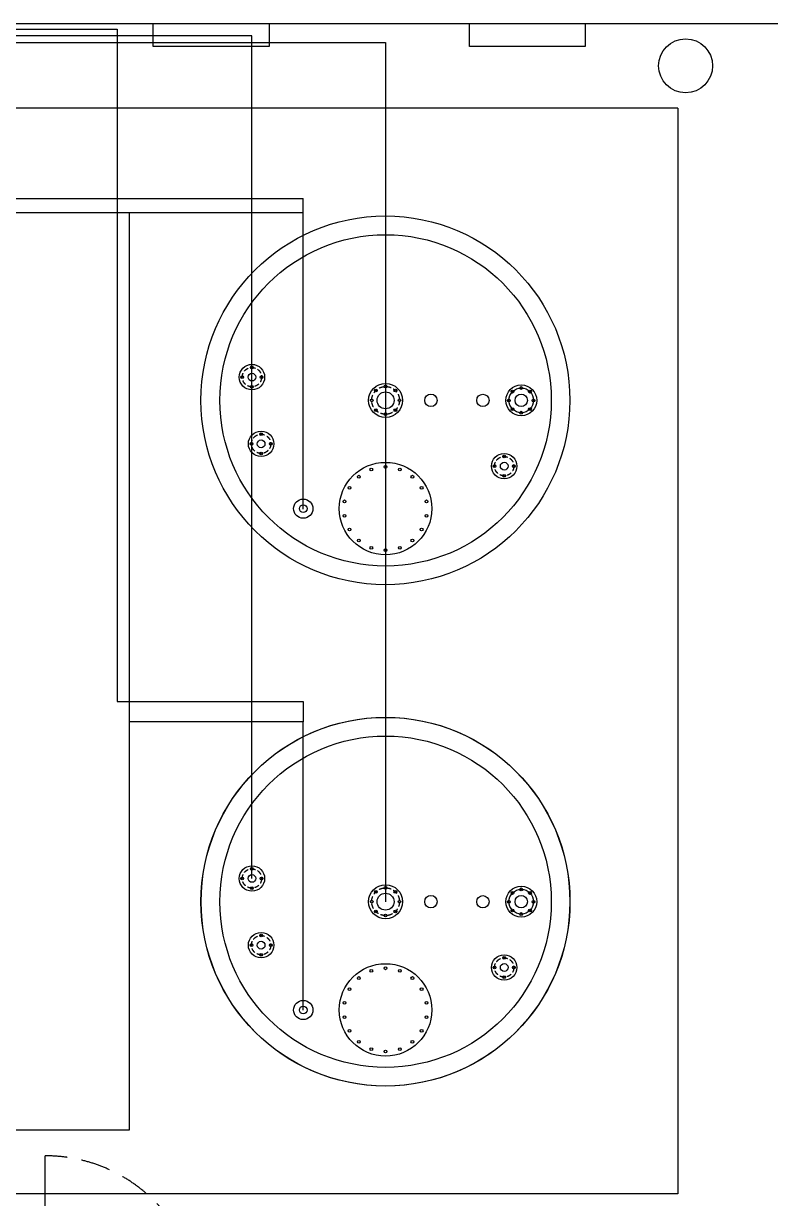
# Model space of a CAD drawing. Header units: millimetres. Extents: x -5247 to 64230, y -16204 to 29599.
# Drawn here: x 7623 to 12465, y 21665 to 29284 of the extents above; entities that cross this region are included whole.
import ezdxf

# ---------------------------------------------------------------- set-up
doc = ezdxf.new("R2010")
doc.units = ezdxf.units.MM
doc.linetypes.add('HIDDEN', pattern=[9.525, 6.35, -3.175])
for name, color, linetype, lineweight in [('Вспомогательный трубопровод гипохлорита натрия', 211, 'Continuous', 30), ('Дыхательный трубопровод', 132, 'Continuous', 30), ('Емкости', 7, 'Continuous', 30), ('Трубопровод рабочего раствора гипохлорита натрия', 30, 'Continuous', 30)]:
    doc.layers.add(name, color=color, linetype=linetype, lineweight=lineweight)
doc.layers.add('ОВиК и Водоснабжение', color=4, linetype='Continuous')
doc.layers.add('Проектируемые щиты', color=6, linetype='Continuous')

# ---------------------------------------------------------------- blocks, each defined once
blk = doc.blocks.new('*U18')
blk.add_circle((0, 0), 9)
blk = doc.blocks.new('*U19')
at = {"color": 0, "linetype": 'ByBlock', "lineweight": -2, "transparency": 16777216}
for p, rotation in [((0, 89.9), 45.00000000000003), ((-89.9, 0), 135), ((-63.6, 63.6), 90.00000000000001), ((89.9, 0), 315), ((-63.6, -63.6), 180), ((63.6, -63.6), 270), ((0, -89.9), 225.0000000000001)]:
    blk.add_blockref('*U18', p, dxfattribs=dict(at, rotation=rotation))
blk.add_blockref('*U18', (63.6, 63.6), dxfattribs=at)
blk = doc.blocks.new('*U20')
blk.add_circle((0, 0), 9)
blk = doc.blocks.new('*U21')
at = {"color": 0, "linetype": 'ByBlock', "lineweight": -2, "transparency": 16777216}
for p, rotation in [((-92.3, -448.3), 19.99999999999998), ((92.3, -448.3), 340), ((-173.6, -495.2), 40.00000000000001), ((173.6, -495.2), 320), ((-233.8, -567), 60.00000000000001), ((233.8, -567), 300.0000000000001), ((-265.9, -655.2), 80.00000000000001), ((265.9, -655.2), 280), ((-265.9, -748.9), 99.99999999999999), ((265.9, -748.9), 260), ((-233.8, -837), 120), ((233.8, -837), 240), ((-173.6, -908.9), 140), ((173.6, -908.9), 220), ((-92.3, -955.8), 160), ((0, -972), 180), ((92.3, -955.8), 200)]:
    blk.add_blockref('*U20', p, dxfattribs=dict(at, rotation=rotation))
blk.add_blockref('*U20', (0, -432), dxfattribs=at)
blk = doc.blocks.new('*U22')
blk.add_circle((0, 0), 9)
blk = doc.blocks.new('*U23')
at = {"color": 0, "linetype": 'ByBlock', "lineweight": -2, "transparency": 16777216}
for p, rotation in [((879.4, 79.9), 89.99999999999997), ((799.4, -0.1), 180), ((822.9, 56.5), 135), ((936, 56.5), 44.99999999999996), ((822.8, -56.7), 225), ((879.4, -80.1), 269.9999999999999), ((936, -56.7), 314.9999999999999)]:
    blk.add_blockref('*U22', p, dxfattribs=dict(at, rotation=rotation))
blk.add_blockref('*U22', (959.4, -0.1), dxfattribs=at)
blk = doc.blocks.new('Емкость')
for centre, radius in [((-866.4, 150.5), 82.5), ((-928.9, 150.5), 9), ((-866.4, 150.5), 25), ((-866.4, 213), 9), ((-803.9, 150.5), 9), ((-866.4, 88), 9), ((0.2, -0.3), 110), ((879.4, -0.1), 100), ((879.4, 0), 80), ((0, 0), 55), ((294.2, 0), 40), ((630.6, -0.1), 40), ((879.4, 0), 40), ((-806.6, -282.1), 82.5), ((-806.6, -219.6), 9), ((-869.1, -282.1), 9), ((-806.6, -282.1), 25), ((-744.1, -282.1), 9), ((-806.6, -344.6), 9), ((768.9, -426.7), 82.5), ((768.9, -364.2), 9), ((0, -702), 300), ((706.4, -426.7), 9), ((768.9, -426.7), 25), ((831.4, -426.7), 9), ((768.9, -489.2), 9), ((-533.5, -702.4), 62.5), ((-533.5, -702.4), 25)]:
    blk.add_circle(centre, radius)
at = {"linetype": 'HIDDEN', "ltscale": 5}
for centre, radius in [((-866.4, 150.5), 62.5), ((0.2, -0.3), 90), ((-806.6, -282.1), 62.5), ((768.9, -426.7), 62.5)]:
    blk.add_circle(centre, radius, dxfattribs=at)
at = {"layer": 'Емкости'}
for centre, radius in [((-1, -0.1), 1195.4), ((0.2, -0.3), 1074)]:
    blk.add_circle(centre, radius, dxfattribs=at)
for name in ['*U19', '*U23', '*U21']:
    blk.add_blockref(name, (0, 0))
blk = doc.blocks.new('Щит ЩУ ВПУ1')
at = {"layer": 'Проектируемые щиты'}
for points in [[(-2200, 506.1), (-2200, 1506.1)], [(-1200, 506.1), (-1200, 1106.1)], [(0, 506.1), (0, 1106.1)], [(0, 500), (-1200, 500), (-1200, 0)]]:
    blk.add_lwpolyline(points, dxfattribs=at)
blk.add_lwpolyline([(-2200, 500), (0, 500), (0, 0), (-2200, 0)], close=True, dxfattribs=at)
at = {"layer": 'Проектируемые щиты', "linetype": 'HIDDEN', "ltscale": 30}
for centre, radius, start, end in [((-2200, 506.1), 1000, 0, 90), ((-1200, 506.1), 600, 0, 90), ((0, 506.1), 600, 90, 180)]:
    blk.add_arc(centre, radius, start, end, dxfattribs=at)

msp = doc.modelspace()

# ---------------------------------------------------------------- linework, layer by layer
for points in [[(3664.422, 29284.312), (13464.422, 29284.312)], [(11864.422, 28736.075), (4384.867, 28736.075)], [(11864.422, 28736.075), (11864.422, 21694.819)], [(11864.422, 21694.819), (4384.867, 21694.819)]]:
    msp.add_lwpolyline(points)
msp.add_circle((9970.022, 23590.07), 1195.25)
at = {"layer": 'Вспомогательный трубопровод гипохлорита натрия'}
for points in [[(3701.974, 29246.644), (8229.291, 29246.644), (8229.291, 24887.857), (9436.512, 24887.857), (9436.512, 24755.713)], [(6812.777, 28149.814), (9436.512, 28149.814)], [(9436.512, 28056.468), (9436.512, 28149.814)]]:
    msp.add_lwpolyline(points, dxfattribs=at)
at = {"layer": 'Дыхательный трубопровод'}
msp.add_lwpolyline([(6279.267, 23587.063), (6279.267, 29161.84), (9970.022, 29161.84), (9970.022, 23590.07)], dxfattribs=at)
at = {"layer": 'ОВиК и Водоснабжение'}
for points in [[(8464.422, 29284.312), (9214.422, 29284.312), (9214.422, 29134.312), (8464.422, 29134.312)], [(10514.422, 29284.312), (11264.422, 29284.312), (11264.422, 29134.312), (10514.422, 29134.312)]]:
    msp.add_lwpolyline(points, close=True, dxfattribs=at)
msp.add_circle((11914.642, 29010.019), 175, dxfattribs=at)
at = {"layer": 'Трубопровод рабочего раствора гипохлорита натрия'}
for points in [[(9103.625, 23740.552), (9103.625, 29205.089), (3753.599, 29205.089), (3753.599, 24461.399)], [(3664.422, 22110.99), (8310.743, 22110.99), (8310.743, 28056.468)], [(9436.512, 26136.076), (9436.512, 28056.468), (6812.777, 28056.468), (6812.777, 27543.265)], [(9436.512, 22887.63), (9436.512, 24755.713), (8310.743, 24755.713)]]:
    msp.add_lwpolyline(points, dxfattribs=at)

# ---------------------------------------------------------------- block references
at = {"layer": 'Емкости'}
for p in [(9970.022, 26840.825), (9970.022, 23590.07)]:
    msp.add_blockref('Емкость', p, dxfattribs=at)
at = {"layer": 'ОВиК и Водоснабжение'}
msp.add_blockref('Щит ЩУ ВПУ1', (9964.422, 20436.076), dxfattribs=at)

doc.saveas('drawing.dxf')
